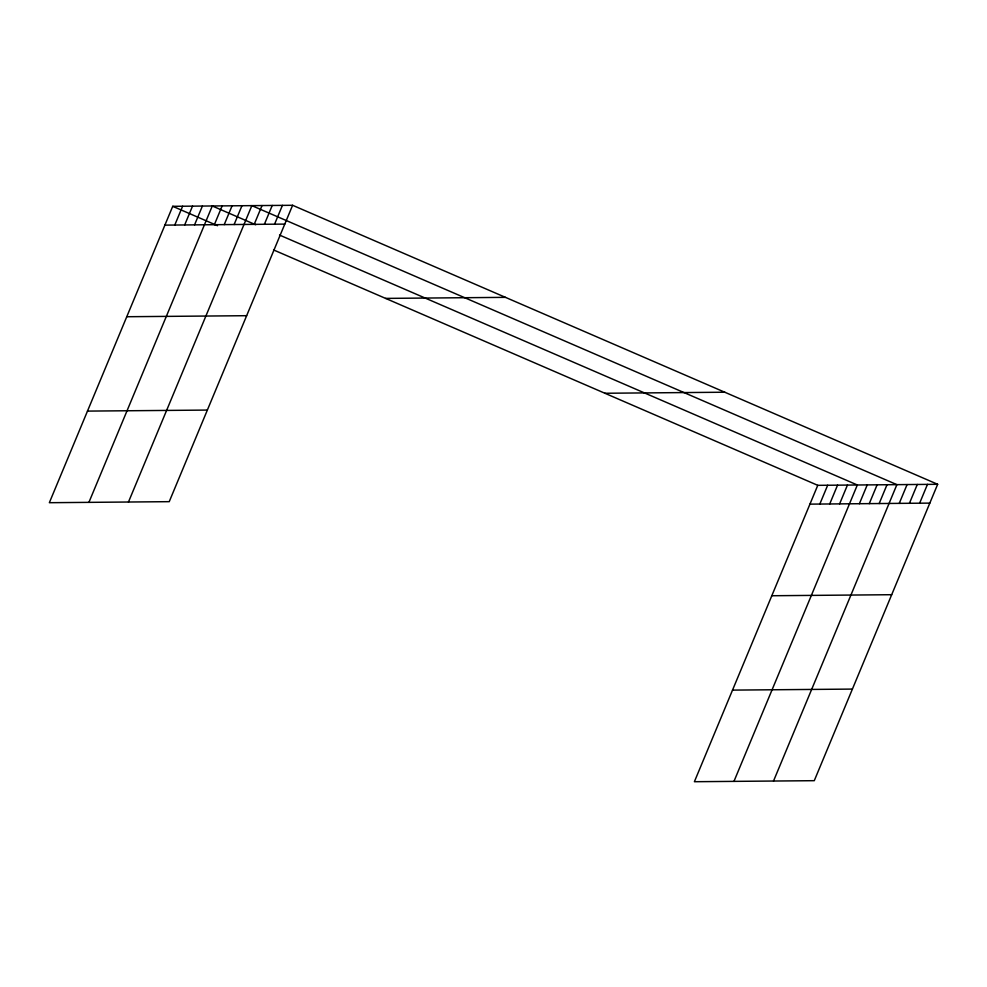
<?xml version="1.0" encoding="UTF-8"?>
<svg xmlns="http://www.w3.org/2000/svg" width="987" height="987" viewBox="0 0 987 987"><rect width="100%" height="100%" fill="white"/><g stroke="black" fill="none" stroke-linecap="round" stroke-linejoin="round"><path stroke-width="1.48" d="M292.608 205.284L172.725 206.32L49.35 502.704L169.233 501.667L292.608 205.284L937.65 484.296L814.275 780.68L694.392 781.716L817.767 485.333L937.65 484.296M174.785 225.036L182.607 206.234M184.68 224.95L192.502 206.147M194.562 224.863L202.397 206.061M88.916 502.358L212.279 205.975L255.695 224.752M214.352 224.703L222.174 205.888M224.234 224.617L232.068 205.802M234.129 224.53L241.951 205.715M128.47 502.025L251.845 205.641L896.887 484.654L773.512 781.038M254.202 224.357L262.036 205.543M264.393 224.271L272.227 205.456M274.583 224.185L282.418 205.37M819.827 504.049L827.661 485.246M829.722 503.962L837.544 485.16M839.604 503.876L847.438 485.073M733.958 781.371L857.333 484.987L279.506 235.054M859.393 503.715L867.215 484.901M869.276 503.629L877.11 484.814M879.17 503.543L887.005 484.74M899.256 503.37L907.078 484.568M909.446 503.284L917.268 484.469M919.637 503.197L927.459 484.383M164.891 225.122L284.774 224.098M385.584 298.395L505.467 297.358M126.768 316.728L246.651 315.692M604.908 393.258L724.791 392.221M87.485 411.098L207.369 410.074M809.932 504.135L929.816 503.111M771.809 595.741L891.693 594.705M732.527 690.11L852.41 689.086M172.725 206.32L217.535 225.702M273.559 249.933L817.767 485.333"/></g></svg>
